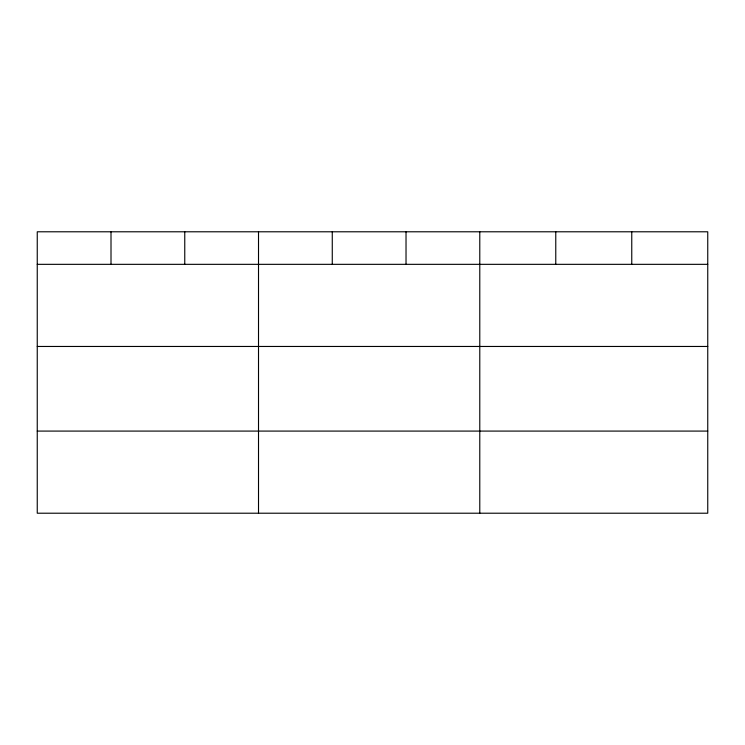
<?xml version="1.0" encoding="UTF-8"?>
<svg xmlns="http://www.w3.org/2000/svg" width="745" height="745" viewBox="0 0 745 745"><rect width="100%" height="100%" fill="white"/><g stroke="black" fill="none" stroke-linecap="round" stroke-linejoin="round"><path stroke-width="1.12" d="M707.75 346.462L707.75 231.788L37.25 231.788L37.25 513.212L707.75 513.212L707.75 346.462L37.25 346.462M37.25 264.335L707.75 264.335M37.25 431.085L707.75 431.085M631.76 231.788L631.76 264.335M555.77 231.788L555.77 264.335M479.78 231.788L479.78 513.212M406.025 231.788L406.025 264.335M332.27 231.788L332.27 264.335M258.515 231.788L258.515 513.212M184.76 231.788L184.76 264.335M111.005 231.788L111.005 264.335"/></g></svg>
